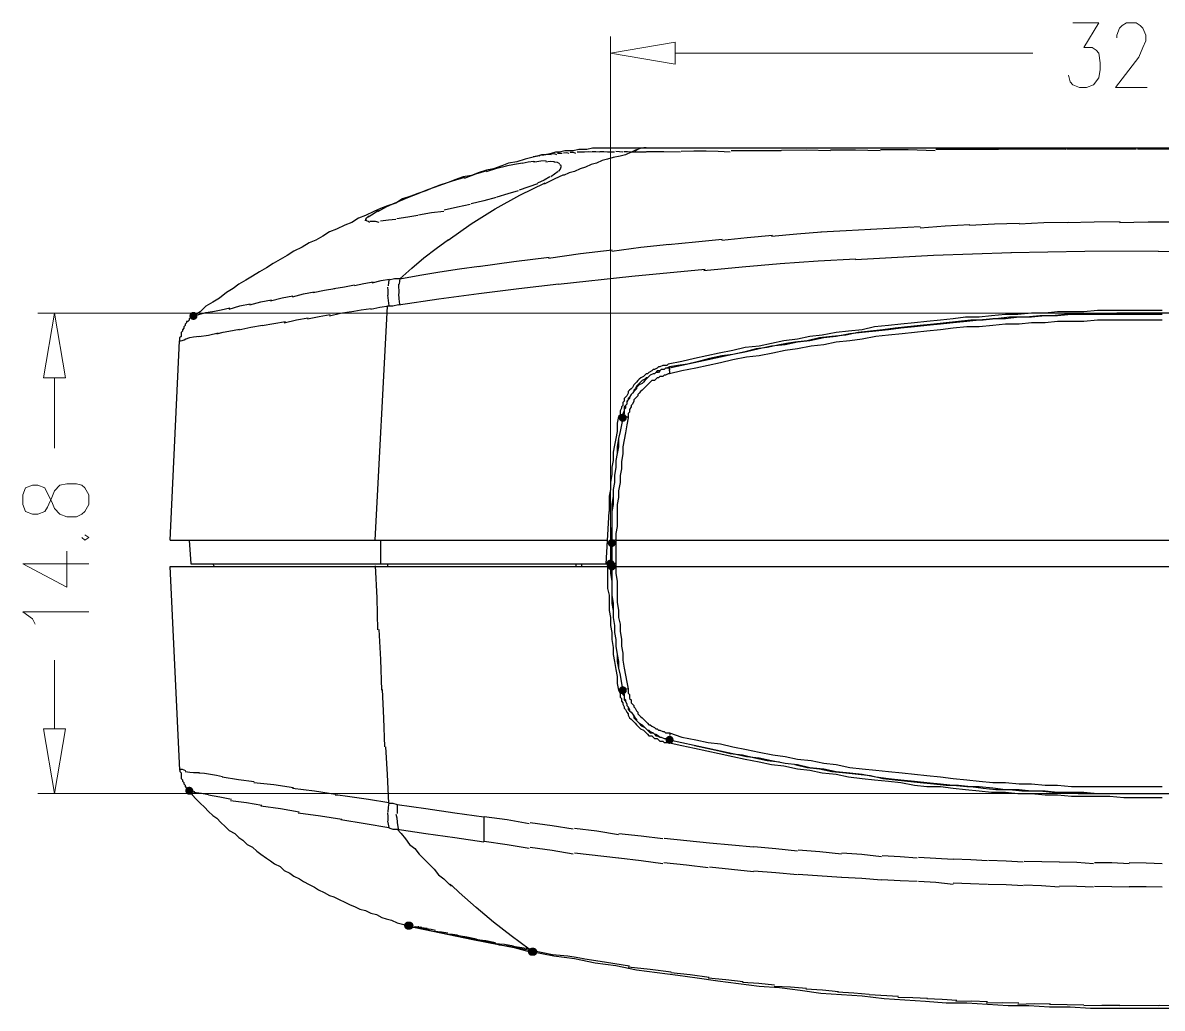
# Model space of a CAD drawing. Header units: millimetres. Extents: x 9 to 367, y 9 to 251.
# Drawn here: x 47.96 to 83.02, y 63.5 to 93.81 of the extents above; entities that cross this region are included whole.
import ezdxf

# ---------------------------------------------------------------- set-up
doc = ezdxf.new("R2010")
doc.units = ezdxf.units.MM
doc.layers.add('图层 1', color=7, linetype='Continuous')

msp = doc.modelspace()

# ---------------------------------------------------------------- hatches: boundary and pattern name
at = {"layer": '图层 1'}
h = msp.add_hatch(color=7, dxfattribs=at)
edge = h.paths.add_edge_path()
edge.add_arc((53.212929, 84.793808), 0.12506, 0, 360)
h = msp.add_hatch(color=7, dxfattribs=at)
edge = h.paths.add_edge_path()
edge.add_arc((66.420929, 81.661176), 0.12506, 0, 360)
h = msp.add_hatch(color=7, dxfattribs=at)
edge = h.paths.add_edge_path()
edge.add_arc((66.082263, 77.808526), 0.12506, 0, 360)
h = msp.add_hatch(color=7, dxfattribs=at)
edge = h.paths.add_edge_path()
edge.add_arc((66.040071, 77.173596), 0.12506, 0, 360)
h = msp.add_hatch(color=7, dxfattribs=at)
edge = h.paths.add_edge_path()
edge.add_arc((66.082263, 77.088824), 0.12506, 0, 360)
h = msp.add_hatch(color=7, dxfattribs=at)
edge = h.paths.add_edge_path()
edge.add_arc((66.420929, 73.278894), 0.12506, 0, 360)
h = msp.add_hatch(color=7, dxfattribs=at)
edge = h.paths.add_edge_path()
edge.add_arc((67.860298, 71.755141), 0.12506, 0, 360)
h = msp.add_hatch(color=7, dxfattribs=at)
edge = h.paths.add_edge_path()
edge.add_arc((53.086, 70.188667), 0.12506, 0, 360)
h = msp.add_hatch(color=7, dxfattribs=at)
edge = h.paths.add_edge_path()
edge.add_arc((59.817035, 66.040071), 0.12506, 0, 360)
h = msp.add_hatch(color=7, dxfattribs=at)
edge = h.paths.add_edge_path()
edge.add_arc((59.859404, 66.040071), 0.12506, 0, 360)
h = msp.add_hatch(color=7, dxfattribs=at)
edge = h.paths.add_edge_path()
edge.add_arc((63.626965, 65.235631), 0.12506, 0, 360)
h = msp.add_hatch(color=7, dxfattribs=at)
edge = h.paths.add_edge_path()
edge.add_arc((63.669333, 65.235631), 0.12506, 0, 360)

# ---------------------------------------------------------------- linework, layer by layer
at = {"layer": '图层 1', "color": 7, "lineweight": 5}
for points in [[(80.264, 93.810631), (81.068333, 93.810631), (80.602667, 93.048631), (80.856667, 93.048631), (80.983667, 92.963965), (81.068333, 92.879298), (81.110667, 92.583317), (81.110667, 92.371298), (81.068333, 92.117298), (80.899, 91.905631), (80.687333, 91.820965), (80.475667, 91.820965), (80.264, 91.905631), (80.179333, 91.990298), (80.137, 92.201965)], [(81.618631, 93.344859), (81.618631, 93.429526), (81.703298, 93.641545), (81.787965, 93.725859), (81.914965, 93.810526), (82.211298, 93.810526), (82.338298, 93.725859), (82.422965, 93.641545), (82.507631, 93.429526), (82.507631, 93.260545), (82.422965, 93.048526), (82.295965, 92.752192), (81.576298, 91.821212), (82.549965, 91.821212)], [(49.784035, 77.978), (49.868702, 77.893333), (49.995702, 77.978), (49.868702, 78.062667)], [(47.963667, 77.173596), (49.318333, 76.453929), (49.318333, 77.554596)], [(47.963667, 77.173596), (49.995667, 77.173596)], [(48.344667, 75.311176), (48.26, 75.480157), (47.963667, 75.691824), (49.995667, 75.691824)]]:
    msp.add_lwpolyline(points, dxfattribs=at)
at = {"layer": '图层 1', "color": 3, "lineweight": 5}
for points in [[(66.040071, 77.469859), (66.040071, 93.387192)], [(66.040071, 92.879439), (68.029737, 93.218106)], [(68.029596, 92.540772), (68.029596, 93.218106)], [(68.029596, 92.540772), (66.039929, 92.879439)], [(68.029596, 92.879439), (79.036263, 92.879439)], [(82.423035, 84.878192), (48.429369, 84.878192)], [(48.598596, 82.888667), (48.937263, 84.878333)], [(48.937404, 84.878192), (49.276071, 82.888526)], [(48.598596, 82.888667), (49.275929, 82.888667)], [(48.937404, 82.888667), (48.937404, 80.729667)], [(48.937404, 72.093808), (48.937404, 74.210474)], [(48.937404, 70.103894), (48.598737, 72.093914)], [(49.276071, 72.093808), (48.598737, 72.093808)], [(49.276071, 72.093808), (48.937404, 70.103788)], [(82.423035, 70.103894), (48.429369, 70.103894)]]:
    msp.add_lwpolyline(points, dxfattribs=at)
at = {"layer": '图层 1', "color": 7, "lineweight": 25}
for points in [[(66.040071, 89.958333), (65.913071, 89.958333), (65.743737, 89.958333), (65.616737, 89.958333), (65.489737, 89.958333), (65.320404, 89.916), (65.193404, 89.916), (65.066404, 89.916), (64.897071, 89.873667), (64.770071, 89.873667), (64.643071, 89.873667), (64.473737, 89.831333), (64.346737, 89.831333), (64.219737, 89.789), (64.050404, 89.746667), (63.923404, 89.746667), (63.796404, 89.704333), (63.627071, 89.662)], [(64.050369, 89.746808), (63.993968, 89.743941), (63.921957, 89.734461)], [(64.219667, 89.746808), (64.15061, 89.760875), (64.0715, 89.754569)], [(64.389, 89.746808), (64.318489, 89.775824), (64.233425, 89.772561)], [(64.558333, 89.788824), (64.498052, 89.794777), (64.408403, 89.788824)], [(64.770035, 89.788824), (64.695555, 89.806639), (64.597527, 89.803288)], [(66.675, 89.831192), (66.505667, 89.746878), (66.336333, 89.704545), (66.124667, 89.662212), (65.955333, 89.619526), (65.786, 89.577192), (65.616667, 89.492526), (65.447333, 89.450192), (65.278, 89.365878), (65.108667, 89.323545), (64.939333, 89.238526), (64.77, 89.196192), (64.600667, 89.111526)], [(64.981737, 89.788824), (64.904391, 89.81709), (64.801115, 89.815988)], [(65.235631, 89.831192), (65.016204, 89.826606)], [(65.447333, 89.831192), (65.35345, 89.837366), (65.240253, 89.835073)], [(65.701404, 89.831192), (65.591337, 89.841996), (65.472804, 89.841423)], [(65.955333, 89.831192), (65.834772, 89.844906), (65.712622, 89.845656)], [(66.167035, 89.831192), (66.040035, 89.831192), (65.955369, 89.831192)], [(98.806035, 89.958333), (66.040035, 89.958333)], [(66.420929, 89.831192), (66.324797, 89.843716), (66.205382, 89.846714)], [(66.675, 89.831192), (66.568814, 89.838556), (66.452044, 89.842481)], [(67.140596, 89.831192), (66.674929, 89.831192)], [(66.675, 89.831192), (66.761739, 89.877053), (66.840806, 89.914448)], [(66.801965, 89.873596), (66.861496, 89.912104), (66.910708, 89.937449), (66.953174, 89.953269), (66.992465, 89.963202)], [(66.971263, 89.958333), (67.065543, 89.974605), (67.144477, 89.9795)], [(68.198929, 89.831192), (67.679773, 89.844642), (67.146593, 89.840364)], [(69.723035, 89.831192), (69.358748, 89.850402), (68.984142, 89.858136), (68.602657, 89.85813), (68.217732, 89.854123)], [(71.289369, 89.873596), (70.530014, 89.877124), (69.760077, 89.871127)], [(72.813298, 89.873596), (72.058618, 89.888413), (71.303409, 89.885238)], [(74.337404, 89.873596), (73.579725, 89.897188), (72.814109, 89.896174)], [(76.030667, 89.873596), (75.198861, 89.904861), (74.348269, 89.905699)], [(77.978, 89.915965), (76.055361, 89.913495)], [(80.052298, 89.915965), (79.025186, 89.921477), (77.982198, 89.919845)], [(82.211333, 89.915965), (81.157586, 89.923814), (80.073147, 89.923726)], [(84.412596, 89.915965), (83.337153, 89.924167), (82.252185, 89.92549)], [(63.626965, 89.662071), (63.415298, 89.619737), (63.161298, 89.535071), (62.907298, 89.492737), (62.695631, 89.408071), (62.441631, 89.323404), (62.229965, 89.281071), (61.975965, 89.196404), (61.764298, 89.111384), (61.510298, 89.069404), (61.256298, 88.984737), (61.044631, 88.900071), (60.790631, 88.815404), (60.578965, 88.730384), (60.367298, 88.646071), (60.113298, 88.561404), (59.901631, 88.476737), (59.647631, 88.391718), (59.435965, 88.265071), (59.181965, 88.180404), (58.970298, 88.095737), (58.758631, 88.011071), (58.504631, 87.884071), (58.292965, 87.799404), (58.081298, 87.672051), (57.869631, 87.587737), (57.615631, 87.460737), (57.403965, 87.376071), (57.192298, 87.249071), (56.980631, 87.122071), (56.768965, 87.037404), (56.557298, 86.910404), (56.303298, 86.783404), (56.091631, 86.656051), (55.879965, 86.529404), (55.668298, 86.402404), (55.456631, 86.275051), (55.244965, 86.148404), (55.033298, 86.021404), (54.821631, 85.894404), (54.609965, 85.767404), (54.440631, 85.640404), (54.228965, 85.513404), (54.017298, 85.344071), (53.805631, 85.216718), (53.593965, 85.090071), (53.424631, 84.920737), (53.212965, 84.793737)], [(62.229965, 89.238667), (62.544643, 89.342251), (62.84662, 89.415408)], [(62.822702, 89.408141), (63.086844, 89.464409), (63.334582, 89.507977)], [(63.330667, 89.492561), (63.507056, 89.53119), (63.681328, 89.552886)], [(63.754071, 89.704439), (63.721086, 89.698486), (63.664818, 89.685389)], [(63.711702, 89.534929), (63.669369, 89.534929)], [(63.711702, 89.534929), (63.896778, 89.565974), (64.065185, 89.57056)], [(63.881035, 89.704439), (63.84858, 89.719785), (63.785432, 89.711847)], [(64.050369, 89.534929), (64.18998, 89.558213), (64.31848, 89.545513)], [(64.304263, 89.534929), (64.39894, 89.524699), (64.474302, 89.484835)], [(64.473596, 89.450192), (64.509844, 89.438595), (64.523338, 89.392337)], [(60.790596, 88.815263), (61.17896, 88.944776), (61.557535, 89.067146)], [(61.552667, 89.027141), (61.901828, 89.166709), (62.249403, 89.269499)], [(64.177298, 89.06951), (64.001923, 88.967116), (63.799826, 88.87266)], [(64.007965, 88.857631), (64.31594, 89.013206), (64.610156, 89.140206)], [(64.431369, 89.238667), (64.324786, 89.150825), (64.203121, 89.073567)], [(64.515965, 89.365772), (64.49546, 89.311842), (64.440823, 89.24865)], [(60.028737, 88.518965), (60.429052, 88.678067), (60.806612, 88.816004)], [(61.044667, 87.122), (61.76177, 87.626494), (62.498684, 88.089052), (63.254715, 88.509673), (64.029167, 88.888358)], [(63.796263, 88.857631), (63.237816, 88.65937)], [(59.393631, 88.265071), (59.738383, 88.408872), (60.063556, 88.539179)], [(62.526404, 88.434227), (62.148843, 88.336067), (61.754879, 88.237378)], [(63.203737, 88.646106), (62.889059, 88.545961), (62.545807, 88.445022)], [(58.589369, 87.841667), (58.687165, 87.906418), (58.771402, 87.958833), (58.847437, 88.002848), (58.920627, 88.042397)], [(58.885631, 88.011176), (59.159475, 88.157182), (59.419031, 88.274349)], [(60.917737, 88.011176), (60.53171, 87.962096), (60.139862, 87.890526)], [(61.722, 88.222702), (61.33734, 88.138035), (60.926486, 88.048077)], [(58.504596, 87.714526), (58.521755, 87.772535), (58.549002, 87.814009), (58.582532, 87.844105), (58.618543, 87.867984)], [(58.631737, 87.672157), (58.594745, 87.693798), (58.559638, 87.710874), (58.533064, 87.729406), (58.521671, 87.755412)], [(58.928, 87.672157), (58.811231, 87.695308), (58.637311, 87.702849)], [(59.436, 87.756929), (59.209561, 87.740128), (58.966453, 87.713538)], [(60.113298, 87.884035), (59.807307, 87.830413), (59.475123, 87.777849)], [(77.089, 87.587773), (77.854572, 87.626269), (78.613, 87.649156)], [(78.612929, 87.630141), (79.3744, 87.663523), (80.135871, 87.679177)], [(80.094667, 87.672157), (80.926428, 87.688032), (81.726969, 87.694382)], [(81.703369, 87.672157), (82.584255, 87.69328), (83.447149, 87.692971)], [(70.993071, 87.249106), (71.778574, 87.324159), (72.538943, 87.377517)], [(72.517035, 87.375894), (73.292926, 87.424269), (74.052677, 87.467616)], [(74.040965, 87.460631), (74.812093, 87.506228), (75.57449, 87.542829)], [(75.565071, 87.503), (76.335449, 87.570204), (77.098948, 87.603542)], [(59.562929, 85.936526), (59.934509, 86.266329), (60.305394, 86.576023), (60.678198, 86.869182), (61.055532, 87.149376)], [(66.082263, 86.783333), (66.97188, 86.910554), (67.85356, 87.003114)], [(67.818071, 86.994859), (68.663017, 87.078026), (69.481771, 87.150081)], [(69.468965, 87.122), (70.252705, 87.210239), (71.027184, 87.273342)], [(61.976071, 86.317561), (63.074135, 86.465242), (64.155532, 86.600489)], [(64.134929, 86.571808), (65.121781, 86.711111), (66.093552, 86.822633)], [(73.575369, 86.529439), (75.982504, 86.663848), (78.381966, 86.745339)], [(78.359035, 86.740965), (80.633967, 86.785591), (82.89223, 86.795292)], [(82.888667, 86.783333), (85.015211, 86.774338), (87.138581, 86.7283)], [(59.562929, 85.936526), (60.180583, 86.050682), (60.790728, 86.15075), (61.396045, 86.240631), (61.999213, 86.324228)], [(64.431369, 85.767369), (66.698583, 86.022074), (68.953627, 86.231271)], [(68.918631, 86.190772), (70.09643, 86.307454), (71.265, 86.404027), (72.427552, 86.48446), (73.587293, 86.552722)], [(58.716298, 85.809737), (58.991156, 85.879499), (59.249345, 85.925448)], [(59.224298, 85.89451), (59.216228, 85.820647), (59.203131, 85.719532)], [(59.562929, 85.936526), (59.393596, 85.936526), (59.224263, 85.894545)], [(59.562929, 85.936526), (59.555742, 85.87157), (59.54141, 85.771426)], [(56.261, 85.386333), (56.598344, 85.468883), (56.925633, 85.530267)], [(56.895929, 85.513474), (57.240241, 85.58381), (57.562327, 85.64118)], [(57.531035, 85.640263), (57.862823, 85.693356), (58.171327, 85.745391)], [(58.165965, 85.725), (58.454272, 85.790661), (58.738876, 85.840711)], [(59.181929, 85.682631), (59.191146, 85.572036), (59.194277, 85.433923)], [(59.520737, 85.132439), (60.761567, 85.316617), (61.995121, 85.485349), (63.224176, 85.640786), (64.451512, 85.785078)], [(59.520737, 85.767369), (59.528146, 85.485146)], [(54.948596, 85.132439), (55.282677, 85.226454), (55.612524, 85.292953)], [(55.583702, 85.259228), (55.939787, 85.349759), (56.274441, 85.414097)], [(59.181929, 85.428737), (59.223557, 85.102418)], [(59.520737, 85.471106), (59.534319, 85.317251), (59.551076, 85.153606)], [(53.212929, 84.793808), (53.311884, 84.818414), (53.398138, 84.847783)], [(53.382263, 84.836176), (53.596708, 84.897295), (53.799246, 84.933543)], [(53.763298, 84.920561), (54.063291, 84.985251), (54.336562, 85.045444)], [(54.313667, 85.005333), (54.642323, 85.103317), (54.954311, 85.167964)], [(56.726596, 84.709035), (57.076993, 84.780473), (57.418393, 84.834977)], [(57.404071, 84.793808), (57.742208, 84.8794), (58.069762, 84.933508)], [(58.039, 84.920561), (58.369288, 84.976741), (58.676822, 85.022866)], [(58.673929, 85.005333), (58.949978, 85.060719), (59.22391, 85.102347)], [(58.801071, 77.893263), (59.182071, 85.089929)], [(59.520737, 85.132439), (59.351404, 85.090106), (59.182071, 85.090106)], [(83.015667, 84.963071), (82.634667, 84.963071), (82.211333, 84.963071), (81.830333, 84.963071), (81.407, 84.963071), (81.026, 84.963071), (80.602667, 84.920737), (80.221667, 84.920737), (79.798333, 84.920737), (79.417333, 84.878051), (78.994, 84.878051), (78.570667, 84.836071), (78.189667, 84.836071), (77.766333, 84.793737), (77.385333, 84.751404), (76.962, 84.751404), (76.581, 84.709071), (76.2, 84.666737), (75.776667, 84.624404), (75.395667, 84.582071), (74.972333, 84.539384), (74.591333, 84.497051), (74.168, 84.455071), (73.787, 84.370404), (73.363667, 84.328071), (72.982667, 84.285737), (72.559333, 84.201071), (72.178333, 84.158384), (71.797333, 84.074071), (71.374, 84.031737), (70.993, 83.947071), (70.612, 83.862404), (70.188667, 83.819718), (69.807667, 83.735404), (69.384333, 83.650737), (69.003333, 83.566071), (68.622333, 83.481051), (68.241333, 83.396737), (67.818, 83.312071)], [(83.015631, 84.836282), (82.634631, 84.836282), (82.211298, 84.836282), (81.830298, 84.836282), (81.406965, 84.836282), (81.025965, 84.836282), (80.602631, 84.836282), (80.221631, 84.836282), (79.798298, 84.793949), (79.417298, 84.793949), (78.993965, 84.751263), (78.612965, 84.751263), (78.189631, 84.708929), (77.808631, 84.708929), (77.385298, 84.666596), (77.004298, 84.624263), (76.580965, 84.581929), (76.199965, 84.539596), (75.776631, 84.497263), (75.395631, 84.455282), (74.972298, 84.412596), (74.591298, 84.370263), (74.210298, 84.327929), (73.786965, 84.285596), (73.405965, 84.243263), (72.982631, 84.158596), (72.601631, 84.116616), (72.178298, 84.031596), (71.797298, 83.989263), (71.416298, 83.904596), (70.992965, 83.862263), (70.611965, 83.777949), (70.230965, 83.692929), (69.807631, 83.608263), (69.426631, 83.523596), (69.045631, 83.438929), (68.622298, 83.354263), (68.241298, 83.269596), (67.860298, 83.184929)], [(86.021263, 84.751404), (85.597929, 84.793737), (85.216929, 84.793737), (84.793596, 84.836071), (84.412596, 84.836071), (84.031596, 84.836071), (83.608263, 84.836071), (83.227263, 84.878051), (82.803929, 84.878051), (82.422929, 84.878051), (82.041929, 84.878051), (81.618596, 84.878051), (81.237596, 84.836071), (80.814263, 84.836071), (80.433263, 84.836071), (80.009929, 84.836071), (79.628929, 84.793737), (79.247929, 84.793737), (78.824596, 84.751404)], [(53.212929, 84.793808), (53.170596, 84.751474), (53.128263, 84.751474), (53.085929, 84.709141), (53.085929, 84.666808), (53.043596, 84.624474), (53.001263, 84.624474), (53.001263, 84.581788), (52.958929, 84.539455), (52.958929, 84.497122), (52.916596, 84.455141), (52.916596, 84.412808), (52.874263, 84.370474), (52.874263, 84.328141), (52.831929, 84.285808), (52.831929, 84.243122), (52.831929, 84.200788), (52.831929, 84.158455), (52.789596, 84.116474), (52.789596, 84.074141), (52.789596, 84.031808)], [(53.212929, 84.793808), (53.170596, 84.751474), (53.128263, 84.751474), (53.085929, 84.709141), (53.085929, 84.666808), (53.043596, 84.624474), (53.001263, 84.624474), (53.001263, 84.581788), (52.958929, 84.539455), (52.958929, 84.497122), (52.916596, 84.455141), (52.916596, 84.412808), (52.874263, 84.370474), (52.874263, 84.328141), (52.831929, 84.285808), (52.831929, 84.243122), (52.831929, 84.200788), (52.831929, 84.158455), (52.789596, 84.116474), (52.789596, 84.074141), (52.789596, 84.031808)], [(54.609929, 84.370404), (54.979641, 84.443208), (55.335593, 84.505165)], [(55.329596, 84.497157), (56.04256, 84.620276)], [(56.006929, 84.581929), (56.385989, 84.670874), (56.738591, 84.730449)], [(83.015631, 84.666772), (82.634631, 84.666772), (82.211298, 84.666772), (81.830298, 84.666772), (81.406965, 84.666772), (81.025965, 84.666772), (80.602631, 84.624439), (80.221631, 84.624439), (79.798298, 84.624439), (79.417298, 84.581753), (78.993965, 84.581753), (78.612965, 84.53942), (78.189631, 84.53942), (77.808631, 84.497086), (77.385298, 84.455106), (77.004298, 84.455106), (76.580965, 84.412772), (76.199965, 84.370439), (75.776631, 84.328106), (75.395631, 84.285773), (75.014631, 84.243086), (74.591298, 84.200753), (74.210298, 84.15842), (73.786965, 84.074106), (73.405965, 84.031772), (72.982631, 83.989439), (72.601631, 83.904772), (72.220631, 83.862086), (71.797298, 83.777772), (71.416298, 83.735439), (71.035298, 83.650772), (70.611965, 83.566106), (70.230965, 83.52342), (69.807631, 83.438753), (69.426631, 83.354439), (69.045631, 83.269772), (68.664631, 83.184753), (68.241298, 83.100086), (67.860298, 83.015772)], [(78.697702, 84.751404), (78.316702, 84.751404), (77.893369, 84.709071), (77.512369, 84.666737), (77.131369, 84.666737), (76.750369, 84.624404), (76.369369, 84.582071), (75.988369, 84.539384), (75.565035, 84.497051), (75.184035, 84.455071), (74.803035, 84.412737), (74.422035, 84.370404), (74.041035, 84.328071), (73.660035, 84.285737), (73.279035, 84.200718), (72.855702, 84.158384), (72.474702, 84.116404), (72.093702, 84.031737), (71.712702, 83.989404)], [(78.824631, 84.751404), (78.697631, 84.751404)], [(52.959035, 84.074106), (53.10363, 84.129376), (53.217004, 84.154583), (53.312254, 84.162659), (53.402477, 84.166534)], [(53.382263, 84.158526), (53.673304, 84.206018), (53.971754, 84.270709)], [(53.932631, 84.243263), (54.123534, 84.29253), (54.300182, 84.329958), (54.467768, 84.359845), (54.631484, 84.386491)], [(52.493263, 77.893263), (52.789596, 84.031596)], [(52.789702, 84.031737), (52.820212, 84.023519), (52.867622, 84.035838), (52.924491, 84.059866), (52.983377, 84.086771)], [(71.247, 83.904596), (70.866, 83.819929), (70.527333, 83.777949), (70.188667, 83.692929), (69.807667, 83.608263), (69.469, 83.565929), (69.088, 83.481263), (68.749333, 83.396949), (68.410667, 83.311929)], [(71.712596, 83.989369), (71.458596, 83.947035), (71.246929, 83.904702)], [(67.818071, 83.312071), (67.775737, 83.269737), (67.691071, 83.269737), (67.648737, 83.269737), (67.564071, 83.227404), (67.521737, 83.227404), (67.479404, 83.185071), (67.394737, 83.142737), (67.352404, 83.142737), (67.310071, 83.100051), (67.225404, 83.058071), (67.183071, 83.015737), (67.140737, 83.015737), (67.098404, 82.973404), (67.056071, 82.931071), (66.971404, 82.888737), (66.929071, 82.846404), (66.886737, 82.804071), (66.844404, 82.761384), (66.802071, 82.719404), (66.759737, 82.677071), (66.717404, 82.592404), (66.675071, 82.550071), (66.632737, 82.507737), (66.590404, 82.465404), (66.590404, 82.422718), (66.548071, 82.338404), (66.505737, 82.296071), (66.463404, 82.253737), (66.463404, 82.169071), (66.421071, 82.126737), (66.421071, 82.041718), (66.378737, 81.999737), (66.378737, 81.957404), (66.336404, 81.872737), (66.336404, 81.830404), (66.336404, 81.745737), (66.294071, 81.703051)], [(67.860298, 83.227298), (67.775631, 83.184965), (67.733298, 83.184965), (67.690965, 83.142631), (67.606298, 83.142631), (67.563965, 83.100298), (67.479298, 83.100298), (67.436965, 83.058317), (67.394631, 83.015631), (67.352298, 83.015631), (67.267631, 82.973298), (67.225298, 82.930965), (67.182965, 82.888631), (67.140631, 82.888631), (67.098298, 82.846298), (67.013631, 82.803965), (66.971298, 82.761631), (66.928965, 82.719651), (66.886631, 82.676965), (66.844298, 82.634631), (66.801965, 82.549965), (66.759631, 82.507631), (66.759631, 82.465298), (66.717298, 82.422965), (66.674965, 82.380631), (66.632631, 82.295965), (66.590298, 82.253631), (66.590298, 82.211298), (66.547965, 82.168965), (66.547965, 82.084298), (66.505631, 82.041965), (66.463298, 81.999984), (66.463298, 81.914965), (66.463298, 81.872631), (66.420965, 81.787965), (66.420965, 81.745631), (66.420965, 81.661317)], [(67.860298, 83.184929), (67.775631, 83.184929), (67.733298, 83.184929), (67.690965, 83.142596), (67.606298, 83.142596), (67.563965, 83.100263), (67.521631, 83.058282), (67.436965, 83.058282), (67.394631, 83.015949), (67.352298, 83.015949), (67.267631, 82.973263), (67.225298, 82.930929), (67.182965, 82.888596), (67.140631, 82.846263), (67.098298, 82.803929), (67.055965, 82.761596), (67.013631, 82.719616), (66.928965, 82.677282), (66.886631, 82.634596), (66.844298, 82.592263), (66.844298, 82.549929), (66.801965, 82.507596), (66.759631, 82.465263), (66.717298, 82.422929), (66.674965, 82.380596), (66.632631, 82.295929), (66.632631, 82.253596), (66.590298, 82.211263), (66.547965, 82.126596), (66.547965, 82.084263), (66.505631, 82.041929), (66.505631, 81.957616), (66.463298, 81.914929), (66.463298, 81.872596), (66.463298, 81.787929), (66.420965, 81.745596), (66.420965, 81.661282)], [(68.410631, 83.312071), (68.114298, 83.269737), (67.860298, 83.227404)], [(67.860298, 83.184929), (67.860298, 83.227263)], [(67.860298, 83.184929), (67.86731, 83.209095)], [(67.860298, 83.142561), (67.863208, 83.178015), (67.86559, 83.200769)], [(67.860298, 83.100192), (67.864179, 83.16087)], [(67.860298, 83.015772), (67.87291, 83.06547), (67.870176, 83.102203)], [(67.860298, 83.015772), (67.817965, 83.015772), (67.733298, 82.973439), (67.690965, 82.973439), (67.648631, 82.931106), (67.563965, 82.931106), (67.521631, 82.888772), (67.479298, 82.888772), (67.436965, 82.846439), (67.394631, 82.803753), (67.309965, 82.803753), (67.267631, 82.76142), (67.225298, 82.719439), (67.182965, 82.677106), (67.140631, 82.634772), (67.098298, 82.592439), (67.055965, 82.550106), (67.013631, 82.507772), (66.971298, 82.465086), (66.928965, 82.422753), (66.886631, 82.38042), (66.886631, 82.338439), (66.844298, 82.296106), (66.801965, 82.253772), (66.759631, 82.211439), (66.759631, 82.169106), (66.717298, 82.084086), (66.674965, 82.041753), (66.674965, 81.999772), (66.632631, 81.915106), (66.632631, 81.872772), (66.632631, 81.830439), (66.590298, 81.788106), (66.590298, 81.703086), (66.590298, 81.661106)], [(66.293965, 81.703192), (66.251631, 81.491526), (66.251631, 81.237878), (66.209298, 81.025859), (66.166965, 80.814192), (66.124631, 80.602878), (66.124631, 80.348526), (66.082298, 80.137212), (66.082298, 79.925192), (66.039965, 79.671192), (66.039965, 79.459878), (65.997631, 79.247859), (65.997631, 78.993859), (65.997631, 78.782545)], [(66.420929, 81.661176), (66.438794, 81.68414), (66.444786, 81.696719)], [(66.505667, 81.661176), (66.487278, 81.687502), (66.461217, 81.69716)], [(66.590263, 81.661176), (66.556661, 81.681152), (66.517238, 81.688693)], [(66.420929, 81.661176), (66.378596, 81.449157), (66.336263, 81.237843), (66.293929, 81.025824), (66.293929, 80.771824), (66.251596, 80.56051), (66.209263, 80.34849), (66.209263, 80.137176), (66.166929, 79.883176), (66.166929, 79.671157), (66.124596, 79.459843), (66.124596, 79.247824), (66.124596, 78.993824), (66.082263, 78.78251)], [(66.420929, 81.661176), (66.378596, 81.449157), (66.336263, 81.237843), (66.293929, 81.025824), (66.251596, 80.771824), (66.251596, 80.56051), (66.209263, 80.34849), (66.209263, 80.137176), (66.166929, 79.883176), (66.166929, 79.671157), (66.124596, 79.459843), (66.124596, 79.247824), (66.082263, 78.993824), (66.082263, 78.78251)], [(66.590263, 81.661176), (66.547929, 81.449157), (66.505596, 81.19551), (66.463263, 80.98349), (66.420929, 80.771824), (66.420929, 80.56051), (66.378596, 80.306157), (66.378596, 80.094843), (66.336263, 79.883176), (66.336263, 79.671157), (66.293929, 79.41751), (66.293929, 79.20549), (66.251596, 78.993824), (66.251596, 78.78251), (66.251596, 78.528157), (66.251596, 78.316843), (66.209263, 78.105176), (66.209263, 77.893157)], [(65.912929, 77.173596), (65.997596, 78.782616)], [(66.082263, 78.782439), (66.082263, 78.57042), (66.082263, 78.316772), (66.039929, 78.105106), (66.039929, 77.893086)], [(66.082263, 78.782439), (66.082263, 78.57042), (66.082263, 78.316772), (66.082263, 78.105106), (66.082263, 77.893086)], [(52.493263, 77.893263), (65.955263, 77.893263)], [(53.086, 77.893263), (53.128333, 77.173596)], [(58.970404, 77.893263), (58.970404, 77.173596)], [(66.040071, 77.893263), (66.040071, 77.808596)], [(66.082263, 77.893263), (66.082263, 77.850929)], [(66.082263, 77.850894), (66.091347, 77.886304)], [(66.082263, 77.850894), (66.082263, 77.808561)], [(66.124631, 77.808526), (66.105934, 77.818403)], [(66.124631, 77.850894), (66.133186, 77.873836), (66.130629, 77.884937), (66.106992, 77.890405)], [(66.209404, 77.808526), (66.199217, 77.819947), (66.162837, 77.82052)], [(66.209404, 77.893263), (66.163896, 77.89291)], [(66.209404, 77.893263), (66.209404, 77.808596)], [(66.209404, 77.893263), (98.636737, 77.893263)], [(65.955333, 77.808526), (66.04, 77.808526)], [(66.040071, 77.808526), (66.040071, 77.596859), (66.040071, 77.385545), (66.040071, 77.173526)], [(66.040071, 77.808526), (66.082404, 77.808526)], [(66.082263, 77.808526), (66.082263, 77.596859), (66.082263, 77.385545), (66.082263, 77.173526)], [(66.209404, 77.808526), (66.209404, 77.596859), (66.209404, 77.385545), (66.209404, 77.173526)], [(53.128369, 77.173596), (65.913035, 77.173596)], [(53.805667, 77.173596), (53.848, 77.088929)], [(59.181929, 77.173596), (59.181929, 77.088929)], [(64.981737, 77.173596), (64.981737, 77.088929)], [(65.151071, 77.173596), (65.151071, 77.088929)], [(65.955333, 77.173596), (66.04, 77.173596)], [(66.040071, 77.173596), (66.040071, 77.088929)], [(66.040071, 77.173596), (66.082404, 77.173596)], [(66.082263, 77.173596), (66.085085, 77.188413)], [(66.082263, 77.173596), (66.082263, 77.088929)], [(66.124631, 77.173596), (66.12957, 77.184444), (66.105934, 77.185238)], [(66.209404, 77.173596), (66.199217, 77.180828), (66.162837, 77.182768)], [(66.209404, 77.173596), (66.209404, 77.088929)], [(52.493263, 77.088824), (65.955263, 77.088824)], [(52.789702, 70.823596), (52.493369, 77.088929)], [(58.885631, 75.141667), (58.863406, 76.125123), (58.812606, 77.102758)], [(65.955333, 77.088824), (65.955333, 76.834824), (65.955333, 76.62351), (65.955333, 76.41149), (65.997667, 76.199824), (65.997667, 75.946176), (65.997667, 75.734157), (66.04, 75.522843), (66.04, 75.268843), (66.082333, 75.056824), (66.082333, 74.84551), (66.124667, 74.59151), (66.124667, 74.37949), (66.167, 74.168176), (66.209333, 73.913824), (66.251667, 73.702157), (66.251667, 73.490843), (66.294, 73.278824)], [(66.040071, 77.088824), (66.040071, 76.877157), (66.082404, 76.62351), (66.082404, 76.41149), (66.082404, 76.199824), (66.082404, 75.946176), (66.124737, 75.734157), (66.124737, 75.522843), (66.167071, 75.268843), (66.167071, 75.056824), (66.209404, 74.84551), (66.209404, 74.63349), (66.251737, 74.37949), (66.251737, 74.168176), (66.294071, 73.956157), (66.336404, 73.744843), (66.378737, 73.490843), (66.421071, 73.278824)], [(66.082263, 77.088824), (66.091347, 77.109152)], [(66.082263, 77.088824), (66.082263, 76.877157), (66.082263, 76.62351), (66.082263, 76.41149), (66.082263, 76.199824), (66.124596, 75.946176), (66.124596, 75.734157), (66.124596, 75.522843), (66.166929, 75.268843), (66.166929, 75.056824), (66.209263, 74.84551), (66.209263, 74.63349), (66.251596, 74.37949), (66.293929, 74.168176), (66.293929, 73.956157), (66.336263, 73.744843), (66.378596, 73.490843), (66.420929, 73.278824)], [(66.124631, 77.088824), (66.130629, 77.110387), (66.106992, 77.113165)], [(66.209404, 77.088824), (66.200143, 77.106903), (66.163896, 77.110696)], [(66.209404, 77.088824), (66.209404, 76.877157), (66.251737, 76.62351), (66.251737, 76.41149), (66.251737, 76.199824), (66.251737, 75.98851), (66.294071, 75.734157), (66.294071, 75.522843), (66.336404, 75.311176), (66.336404, 75.099157), (66.378737, 74.84551), (66.378737, 74.63349), (66.421071, 74.421824), (66.421071, 74.21051), (66.463404, 73.956157), (66.505737, 73.744843), (66.548071, 73.533176), (66.590404, 73.321157)], [(66.209404, 77.088824), (98.636737, 77.088824)], [(59.012596, 73.278894), (58.974672, 74.22328), (58.924049, 75.149675)], [(59.097333, 71.543263), (59.075505, 72.42362), (59.0296, 73.302918)], [(66.293965, 73.278894), (66.336298, 73.19458), (66.336298, 73.152247), (66.336298, 73.067227), (66.378631, 73.024894), (66.378631, 72.940227), (66.420965, 72.897894), (66.420965, 72.855561), (66.463298, 72.771247), (66.463298, 72.728561), (66.505631, 72.686228), (66.547965, 72.601561), (66.590298, 72.559227), (66.590298, 72.516894), (66.632631, 72.43258), (66.674965, 72.389894), (66.717298, 72.347561), (66.759631, 72.305228), (66.801965, 72.262894), (66.844298, 72.220561), (66.886631, 72.178227), (66.928965, 72.136247), (66.971298, 72.093914), (67.055965, 72.05158), (67.098298, 72.008894), (67.140631, 71.966561), (67.182965, 71.924227), (67.225298, 71.881894), (67.309965, 71.881894), (67.352298, 71.839561), (67.394631, 71.797227), (67.479298, 71.797227), (67.521631, 71.755247), (67.563965, 71.712914), (67.648631, 71.712914), (67.690965, 71.670228), (67.775631, 71.670228), (67.817965, 71.670228)], [(66.420929, 73.278894), (66.444786, 73.29887)], [(66.420929, 73.278894), (66.420929, 73.236561), (66.463263, 73.152247), (66.463263, 73.109914), (66.463263, 73.024894), (66.505596, 72.982561), (66.505596, 72.940227), (66.547929, 72.855561), (66.547929, 72.81358), (66.590263, 72.771247), (66.632596, 72.686228), (66.632596, 72.643894), (66.674929, 72.601561), (66.717263, 72.559227), (66.759596, 72.516894), (66.801929, 72.43258), (66.844263, 72.389894), (66.844263, 72.347561), (66.886596, 72.305228), (66.928929, 72.262894), (67.013596, 72.220561), (67.055929, 72.178227), (67.098263, 72.136247), (67.140596, 72.093914), (67.182929, 72.05158), (67.225263, 72.05158), (67.267596, 72.008894), (67.352263, 71.966561), (67.394596, 71.924227), (67.436929, 71.924227), (67.521596, 71.881894), (67.563929, 71.839561), (67.606263, 71.839561), (67.690929, 71.797227), (67.733263, 71.797227), (67.775596, 71.797227), (67.860263, 71.755247)], [(66.420929, 73.278894), (66.420929, 73.236561), (66.420929, 73.152247), (66.463263, 73.109914), (66.463263, 73.024894), (66.463263, 72.982561), (66.505596, 72.940227), (66.547929, 72.855561), (66.547929, 72.81358), (66.590263, 72.771247), (66.590263, 72.686228), (66.632596, 72.643894), (66.674929, 72.601561), (66.717263, 72.559227), (66.759596, 72.474914), (66.759596, 72.43258), (66.801929, 72.389894), (66.844263, 72.347561), (66.886596, 72.305228), (66.928929, 72.262894), (66.971263, 72.220561), (67.013596, 72.178227), (67.098263, 72.136247), (67.140596, 72.093914), (67.182929, 72.05158), (67.225263, 72.008894), (67.267596, 71.966561), (67.352263, 71.966561), (67.394596, 71.924227), (67.436929, 71.881894), (67.479263, 71.881894), (67.563929, 71.839561), (67.606263, 71.839561), (67.690929, 71.797227), (67.733263, 71.797227), (67.775596, 71.755247), (67.860263, 71.755247)], [(66.505667, 73.278894), (66.487278, 73.308131), (66.461217, 73.306411)], [(66.590263, 73.321263), (66.517238, 73.31456)], [(66.590263, 73.321263), (66.590263, 73.236596), (66.590263, 73.194616), (66.632596, 73.152282), (66.632596, 73.067263), (66.632596, 73.024929), (66.674929, 72.982596), (66.674929, 72.897929), (66.717263, 72.855596), (66.759596, 72.813616), (66.759596, 72.770929), (66.801929, 72.728596), (66.844263, 72.643929), (66.886596, 72.601596), (66.886596, 72.559263), (66.928929, 72.516929), (66.971263, 72.474949), (67.013596, 72.432263), (67.055929, 72.389929), (67.098263, 72.347596), (67.140596, 72.305263), (67.182929, 72.262929), (67.225263, 72.220596), (67.267596, 72.220596), (67.309929, 72.178263), (67.394596, 72.136282), (67.436929, 72.093949), (67.479263, 72.093949), (67.521596, 72.051263), (67.563929, 72.051263), (67.648596, 72.008929), (67.690929, 72.008929), (67.733263, 71.966596), (67.817929, 71.966596), (67.860263, 71.966596)], [(67.860298, 71.966667), (67.87291, 71.935314), (67.870176, 71.90105)], [(67.860298, 71.966667), (68.241298, 71.839667), (68.664631, 71.755), (69.045631, 71.670333), (69.426631, 71.628), (69.807631, 71.543333), (70.230965, 71.458667), (70.611965, 71.374), (71.035298, 71.289333), (71.416298, 71.247), (71.797298, 71.162333), (72.220631, 71.12), (72.601631, 71.035333), (72.982631, 70.993), (73.405965, 70.908333), (73.786965, 70.866), (74.210298, 70.823667), (74.591298, 70.781333), (75.014631, 70.739), (75.395631, 70.696667), (75.776631, 70.654333), (76.199965, 70.612), (76.580965, 70.569667), (77.004298, 70.527333), (77.385298, 70.485), (77.808631, 70.442667), (78.189631, 70.442667), (78.612965, 70.400333), (78.993965, 70.400333), (79.417298, 70.358), (79.798298, 70.358), (80.221631, 70.315667), (80.602631, 70.315667), (81.025965, 70.315667), (81.406965, 70.315667), (81.830298, 70.315667), (82.211298, 70.315667), (82.634631, 70.315667), (83.015631, 70.315667)], [(67.860298, 71.881929), (67.865281, 71.869626), (67.864179, 71.842771)], [(59.224298, 69.807631), (59.178481, 70.685166), (59.129754, 71.544709)], [(67.818071, 71.670404), (68.241404, 71.585737), (68.622404, 71.501071), (69.003404, 71.416404), (69.384404, 71.331737), (69.807737, 71.247071), (70.188737, 71.162404), (70.612071, 71.077737), (70.993071, 70.993071), (71.374071, 70.950737), (71.797404, 70.866071), (72.178404, 70.823737), (72.559404, 70.738718), (72.982737, 70.696737), (73.363737, 70.612071), (73.787071, 70.569737), (74.168071, 70.527404), (74.591404, 70.485071), (74.972404, 70.442737), (75.395737, 70.358071), (75.776737, 70.315737), (76.200071, 70.315737), (76.581071, 70.273404), (76.962071, 70.231071), (77.385404, 70.188737), (77.766404, 70.146404), (78.189737, 70.146404), (78.570737, 70.104071), (78.994071, 70.104071), (79.417404, 70.061384), (79.798404, 70.061384), (80.221737, 70.019404), (80.602737, 70.019404), (81.026071, 70.019404), (81.407071, 70.019404), (81.830404, 69.977071), (82.211404, 69.977071), (82.634737, 69.977071), (83.015737, 69.977071)], [(67.860298, 71.839526), (67.86559, 71.802837)], [(67.860298, 71.797157), (67.874056, 71.786221)], [(67.860298, 71.755141), (68.241298, 71.670474), (68.622298, 71.585808), (69.045631, 71.500788), (69.426631, 71.416474), (69.807631, 71.331808), (70.230965, 71.247141), (70.611965, 71.204455), (70.992965, 71.119788), (71.416298, 71.035474), (71.797298, 70.993141), (72.178298, 70.908474), (72.601631, 70.865788), (72.982631, 70.781122), (73.405965, 70.738788), (73.786965, 70.696808), (74.210298, 70.612141), (74.591298, 70.569808), (74.972298, 70.527474), (75.395631, 70.484788), (75.776631, 70.442455), (76.199965, 70.400122), (76.580965, 70.358141), (77.004298, 70.315808), (77.385298, 70.315808), (77.808631, 70.273474), (78.189631, 70.231141), (78.612965, 70.231141), (78.993965, 70.188808), (79.417298, 70.188808), (79.798298, 70.146122), (80.221631, 70.146122), (80.602631, 70.146122), (81.025965, 70.103788), (81.406965, 70.103788), (81.830298, 70.103788), (82.211298, 70.103788), (82.634631, 70.103788), (83.015631, 70.103788)], [(67.860298, 71.755141), (68.241298, 71.670474), (68.622298, 71.585808)], [(68.622333, 71.585631), (69.003333, 71.500965), (69.384333, 71.416651), (69.723, 71.331631), (70.104, 71.289298), (70.485, 71.204631), (70.866, 71.119965), (71.247, 71.077984)], [(52.789702, 70.823596), (52.821639, 70.850076), (52.865285, 70.851289), (52.915412, 70.836891), (52.966796, 70.816541)], [(52.789702, 70.823596), (52.789702, 70.781263), (52.832035, 70.738929), (52.832035, 70.696949), (52.832035, 70.654616), (52.832035, 70.611929), (52.832035, 70.569596), (52.874369, 70.527263), (52.874369, 70.484929), (52.916702, 70.442596), (52.916702, 70.400263), (52.959035, 70.358282), (52.959035, 70.315949), (53.001369, 70.273263), (53.001369, 70.230929), (53.043702, 70.230929), (53.086035, 70.188596)], [(52.789702, 70.823596), (52.789702, 70.781263), (52.832035, 70.738929), (52.832035, 70.696949), (52.832035, 70.654616), (52.832035, 70.611929), (52.832035, 70.569596), (52.874369, 70.527263), (52.874369, 70.484929), (52.916702, 70.442596), (52.916702, 70.400263), (52.959035, 70.358282), (52.959035, 70.315949), (53.001369, 70.273263), (53.001369, 70.230929), (53.043702, 70.230929), (53.086035, 70.188596)], [(71.712596, 70.993071), (72.093596, 70.908404), (72.474596, 70.866071), (72.855596, 70.781051), (73.278929, 70.738718), (73.659929, 70.696737), (74.040929, 70.654404), (74.421929, 70.569737), (74.802929, 70.527404), (75.183929, 70.485071), (75.564929, 70.442384), (75.988263, 70.400051), (76.369263, 70.358071), (76.750263, 70.358071), (77.131263, 70.315737), (77.512263, 70.273404), (77.893263, 70.231071), (78.316596, 70.231071), (78.697596, 70.188737)], [(52.959035, 70.781192), (53.099281, 70.757231), (53.211051, 70.748516), (53.306351, 70.747408), (53.397185, 70.746267)], [(53.382263, 70.738824), (53.553873, 70.727987), (53.735702, 70.700812), (53.922757, 70.664509), (54.110043, 70.626288)], [(54.101965, 70.612071), (54.603262, 70.53856), (55.085509, 70.470607)], [(53.086, 70.188667), (53.17146, 70.185227), (53.250042, 70.168558)], [(53.086, 70.188667), (53.170667, 70.061667), (53.297667, 69.934667), (53.424667, 69.807667), (53.551667, 69.680667), (53.678667, 69.553667), (53.805667, 69.426667), (53.932667, 69.342), (54.059667, 69.215), (54.186667, 69.088), (54.313667, 68.961353), (54.483, 68.876333), (54.61, 68.749333), (54.737, 68.664667), (54.864, 68.537667), (55.033333, 68.453), (55.160333, 68.326), (55.287333, 68.241333), (55.456667, 68.114333), (55.583667, 68.029667), (55.710667, 67.945), (55.88, 67.860333), (56.007, 67.733333), (56.176333, 67.648667), (56.303333, 67.564), (56.472667, 67.479333), (56.599667, 67.394667), (56.769, 67.31), (56.938333, 67.225333), (57.065333, 67.140667), (57.234667, 67.056), (57.404, 66.971333), (57.531, 66.929), (57.700333, 66.844686), (57.869667, 66.759667), (58.039, 66.675), (58.166, 66.632667), (58.335333, 66.548), (58.504667, 66.505667), (58.674, 66.421), (58.843333, 66.378667), (59.012667, 66.294), (59.139667, 66.251667), (59.309, 66.209333), (59.478333, 66.124667), (59.647667, 66.082333), (59.817, 66.04)], [(53.212929, 70.146263), (53.460976, 70.118261), (53.681771, 70.075707)], [(55.075702, 70.442561), (55.68614, 70.376724), (56.294196, 70.28628)], [(56.261, 70.273404), (56.936658, 70.185298), (57.586386, 70.088196)], [(78.697702, 70.188667), (78.824702, 70.188667)], [(78.824631, 70.188667), (79.247965, 70.188667), (79.628965, 70.146333), (80.009965, 70.146333), (80.433298, 70.104), (80.814298, 70.104), (81.237631, 70.104), (81.618631, 70.104), (82.041965, 70.104), (82.422965, 70.104), (82.803965, 70.104), (83.227298, 70.104), (83.608298, 70.104), (84.031631, 70.104), (84.412631, 70.104), (84.793631, 70.146333), (85.216965, 70.146333), (85.597965, 70.188667), (86.021298, 70.188667)], [(53.678737, 70.061526), (54.029972, 70.000054), (54.379354, 69.928528)], [(54.356035, 69.892369), (54.846485, 69.830632), (55.32053, 69.746671)], [(57.573404, 70.061526), (57.658071, 70.061526)], [(57.657965, 70.061526), (57.954298, 70.019545)], [(57.954263, 70.01951), (58.601786, 69.928581), (59.228143, 69.831832)], [(59.224298, 69.807631), (59.207938, 69.679617), (59.196076, 69.532817)], [(59.224298, 69.807631), (59.351298, 69.807631), (59.478298, 69.765298)], [(59.478369, 69.765263), (59.48441, 69.633941), (59.478016, 69.487274)], [(59.478369, 69.765263), (60.367369, 69.638616), (61.256369, 69.511263), (62.145369, 69.384263)], [(55.287404, 69.722859), (55.890477, 69.639471), (56.469209, 69.540473)], [(56.430333, 69.511333), (57.119749, 69.421595), (57.780061, 69.310956)], [(59.181929, 69.511333), (59.190132, 69.397651), (59.195688, 69.267564)], [(59.436, 69.468965), (59.470705, 69.352724), (59.481861, 69.222726)], [(57.742737, 69.299808), (58.498387, 69.184097), (59.226521, 69.062036)], [(59.181929, 69.257439), (59.204154, 69.16263), (59.226379, 69.062)], [(59.478369, 69.215071), (59.515057, 69.016809)], [(62.145404, 69.384228), (62.145404, 68.622228)], [(63.542369, 69.172702), (62.861552, 69.289604), (62.155599, 69.390366)], [(64.897, 69.003192), (64.251549, 69.108011), (63.5762, 69.198278)], [(59.224298, 69.045561), (59.351298, 69.003227), (59.478298, 69.003227)], [(59.478369, 69.003192), (60.367369, 68.876545), (61.256369, 68.749192), (62.145369, 68.622192)], [(59.478369, 69.003192), (59.605369, 68.876545), (59.732369, 68.706859)], [(59.732263, 68.706929), (59.859263, 68.537949), (60.028596, 68.410596), (60.155596, 68.241616), (60.324929, 68.071929), (60.451929, 67.944929), (60.621263, 67.775596), (60.748263, 67.606263), (60.917596, 67.479616), (61.086929, 67.309929)], [(66.293965, 68.834035), (65.617954, 68.940927), (64.937181, 69.026652)], [(67.648596, 68.706929), (66.990533, 68.78895), (66.300985, 68.866738)], [(69.087929, 68.580141), (67.690929, 68.717372)], [(63.542369, 68.410631), (62.860758, 68.530091), (62.155599, 68.629706)], [(64.897, 68.241474), (64.249035, 68.351188), (63.574083, 68.440794)], [(70.442737, 68.453), (69.771489, 68.519014), (69.090187, 68.581058)], [(71.797333, 68.325894), (71.134464, 68.404211), (70.456778, 68.462419)], [(73.151965, 68.241474), (72.487596, 68.306738), (71.817406, 68.357186)], [(66.293965, 68.114369), (64.933301, 68.27206)], [(67.648596, 67.944859), (66.985947, 68.037198), (66.296046, 68.115251)], [(74.379596, 68.156737), (73.776963, 68.223015), (73.160043, 68.265746)], [(75.480333, 68.114369), (74.95465, 68.158819), (74.399069, 68.191627)], [(76.581035, 68.072), (75.520232, 68.133031)], [(77.639369, 68.029596), (77.123828, 68.062934), (76.586327, 68.085688)], [(78.740071, 67.987227), (78.213241, 68.026121), (77.668684, 68.046494)], [(79.840596, 67.987227), (79.307549, 68.001956), (78.763918, 68.015097)], [(69.045737, 67.818071), (68.379869, 67.89771), (67.685426, 67.968354)], [(70.442737, 67.690965), (69.76655, 67.771398), (69.084543, 67.834898)], [(71.797333, 67.606192), (71.129701, 67.663827), (70.451486, 67.718023)], [(80.898929, 67.944859), (80.390841, 67.979299), (79.854707, 67.991778)], [(81.999631, 67.944859), (81.469362, 67.968804), (80.936712, 67.976609)], [(83.015596, 67.944859), (82.520605, 67.965496), (82.003124, 67.969201)], [(61.087071, 67.309929), (61.10246, 67.320469), (61.112823, 67.312752)], [(61.087071, 67.309929), (61.12151, 67.30014), (61.137165, 67.288763)], [(73.151965, 67.521808), (71.812115, 67.614941)], [(74.379596, 67.437071), (73.772642, 67.485666), (73.155104, 67.525265)], [(75.480333, 67.394667), (74.950593, 67.422668), (74.394131, 67.452522)], [(76.581035, 67.309929), (76.049179, 67.366109), (75.515999, 67.395302)], [(77.639369, 67.309929), (77.121006, 67.328406), (76.582799, 67.348735)], [(78.740071, 67.267561), (78.211213, 67.292476), (77.666215, 67.310247)], [(61.129263, 67.267561), (61.140816, 67.281804)], [(61.129263, 67.267561), (61.152414, 67.273646), (61.163129, 67.271794)], [(61.383333, 67.056035), (61.162847, 67.271582)], [(63.542369, 65.320404), (62.990872, 65.723353), (62.445362, 66.149255), (61.909575, 66.596059), (61.387249, 67.061715)], [(79.840596, 67.225192), (79.305829, 67.263204), (78.761802, 67.27952)], [(80.898929, 67.225192), (80.390003, 67.246359), (79.853296, 67.256942)], [(81.999631, 67.225192), (80.935654, 67.241773)], [(83.015596, 67.225192), (82.520737, 67.232733), (82.003124, 67.234717)], [(59.817035, 66.040071), (59.856767, 66.055108), (59.876655, 66.054534)], [(59.817035, 66.040071), (59.859369, 66.040071), (59.901702, 66.040071), (59.944035, 65.997737), (59.986369, 65.997737), (60.028702, 65.997737), (60.071035, 65.997737), (60.113369, 65.997737)], [(59.817035, 66.040071), (59.859369, 66.040071)], [(59.859404, 66.040071), (59.92136, 66.042805), (59.969823, 66.034426)], [(59.859404, 66.040071), (59.901737, 66.040071)], [(59.901596, 66.040071), (59.986263, 65.997737)], [(59.943965, 65.997702), (60.051694, 66.011416), (60.140109, 65.998407)], [(59.986333, 65.997702), (60.579, 65.870702)], [(60.113298, 65.997702), (60.135523, 66.015517), (60.151398, 66.015341)], [(60.113298, 65.997702), (60.190689, 66.00317), (60.23924, 65.99488)], [(60.113298, 65.997702), (60.578965, 65.870702), (61.002298, 65.786035)], [(60.198035, 65.955333), (60.262324, 65.968568), (60.314937, 65.970988), (60.359811, 65.966198), (60.400882, 65.957803)], [(60.367369, 65.955333), (60.526383, 65.927861), (60.660527, 65.898536)], [(60.579071, 65.870561), (61.806737, 65.616561)], [(60.621263, 65.870561), (60.84413, 65.852481), (61.037893, 65.813764)], [(61.002298, 65.786176), (61.178158, 65.781238), (61.340259, 65.753015)], [(61.002298, 65.786176), (61.277773, 65.756102), (61.526526, 65.70539)], [(61.298596, 65.743808), (61.627429, 65.693846), (61.924777, 65.637269)], [(61.510298, 65.701404), (61.797195, 65.645797), (62.07192, 65.587809)], [(61.806737, 65.616667), (62.653404, 65.447333)], [(61.891298, 65.616667), (62.21043, 65.577641), (62.504426, 65.523533)], [(62.060631, 65.574298), (62.342192, 65.528172), (62.615551, 65.473051)], [(62.484035, 65.489526), (62.778737, 65.466286), (63.058357, 65.417912)], [(62.611, 65.447157), (62.877876, 65.415892), (63.141578, 65.366371)], [(62.653369, 65.447157), (63.076702, 65.362843)], [(63.034404, 65.405141), (63.315788, 65.367614), (63.579446, 65.321886)], [(63.076596, 65.362773), (63.415263, 65.278106)], [(63.118965, 65.362773), (63.35365, 65.323482), (63.571931, 65.282339)], [(63.415263, 65.278), (63.584596, 65.235667)], [(63.542369, 65.320404), (63.584702, 65.278071)], [(63.542369, 65.320404), (63.5836, 65.308057), (63.598107, 65.295709)], [(63.542369, 65.278), (63.584702, 65.235667)], [(63.584737, 65.278), (63.606345, 65.283689), (63.618957, 65.278)], [(63.584737, 65.278), (63.627071, 65.278)], [(63.584737, 65.235631), (63.625748, 65.267337), (63.641887, 65.269145)], [(63.584737, 65.235631), (63.627071, 65.235631)], [(63.626965, 65.278), (63.647249, 65.292684), (63.659067, 65.28435)], [(63.626965, 65.278), (63.664844, 65.273634), (63.680234, 65.266358)], [(63.626965, 65.278), (63.669298, 65.278)], [(63.626965, 65.235631), (63.669298, 65.235631)], [(63.669333, 65.278), (64.262, 65.151)], [(63.669333, 65.235631), (63.689839, 65.257019), (63.7032, 65.257504)], [(63.669333, 65.235631), (64.304333, 65.108631), (64.939333, 65.023965), (65.574333, 64.896965), (66.209333, 64.812298), (66.844333, 64.685298), (67.479333, 64.600631), (68.114333, 64.515965), (68.707, 64.431298), (69.342, 64.346631), (69.977, 64.261965), (70.612, 64.177298), (71.247, 64.134965), (71.882, 64.050298), (72.517, 63.965631), (73.152, 63.923298), (73.787, 63.880965), (74.464333, 63.796298), (75.099333, 63.753965), (75.734333, 63.711631), (76.369333, 63.669651), (77.004333, 63.669651), (77.639333, 63.626965), (78.274333, 63.584631), (78.909333, 63.584631), (79.544333, 63.542298), (80.179333, 63.542298), (80.814333, 63.499965), (81.449333, 63.499965), (82.084333, 63.499965), (82.719333, 63.499965), (83.396667, 63.499965)], [(64.262071, 65.150894), (64.727737, 65.108561)], [(64.727667, 65.108526), (64.982725, 65.070999), (65.20815, 65.033737)], [(65.193263, 65.024106), (65.916149, 64.915274), (66.628716, 64.804325)], [(66.590263, 64.769859), (67.266405, 64.702787), (67.914238, 64.614284)], [(67.902667, 64.600702), (68.493569, 64.531998), (69.076006, 64.456416)], [(69.045737, 64.431192), (69.595718, 64.386522), (70.123473, 64.325712)], [(70.104071, 64.304439), (70.602634, 64.266824), (71.086909, 64.215186)], [(71.077667, 64.177298), (71.57698, 64.157454), (72.069678, 64.111681)], [(72.051404, 64.092561), (72.56227, 64.060899), (73.059643, 64.017066)], [(73.025, 64.008141), (73.525724, 63.974407), (74.000783, 63.936174)], [(73.998596, 63.923404), (74.903471, 63.866607)], [(74.887596, 63.838667), (75.345678, 63.83192), (75.792118, 63.805858)], [(75.776596, 63.796263), (76.241954, 63.776684), (76.695935, 63.751813)], [(76.665596, 63.711526), (77.163101, 63.721844), (77.637852, 63.704117)], [(77.597, 63.66951), (78.115936, 63.67855), (78.604181, 63.663512)], [(78.570737, 63.627141), (79.089541, 63.642222), (79.583209, 63.632433)], [(79.544333, 63.627141), (80.089463, 63.61863), (80.605489, 63.608797)], [(80.602667, 63.584737), (81.158821, 63.59757), (81.712858, 63.595321)], [(81.703369, 63.584737), (82.92151, 63.593557)], [(82.888667, 63.584737), (83.481113, 63.596688), (84.048953, 63.605198)]]:
    msp.add_lwpolyline(points, dxfattribs=at)
at = {"layer": '图层 1', "color": 7, "lineweight": 5}
msp.add_lwpolyline([(47.963667, 78.993965), (48.048333, 78.782298), (48.26, 78.697631), (48.429333, 78.697631), (48.641, 78.782298), (48.725667, 78.909298), (48.852667, 79.205631), (48.937333, 79.417298), (49.106667, 79.586631), (49.318333, 79.628965), (49.614667, 79.628965), (49.784, 79.586631), (49.868667, 79.501965), (49.995667, 79.290298), (49.995667, 78.993965), (49.868667, 78.782298), (49.784, 78.697631), (49.614667, 78.612965), (49.318333, 78.612965), (49.106667, 78.697631), (48.937333, 78.866965), (48.852667, 79.078631), (48.725667, 79.332631), (48.641, 79.501965), (48.429333, 79.586631), (48.26, 79.586631), (48.048333, 79.501965), (47.963667, 79.290298)], close=True, dxfattribs=at)

doc.saveas('drawing.dxf')
